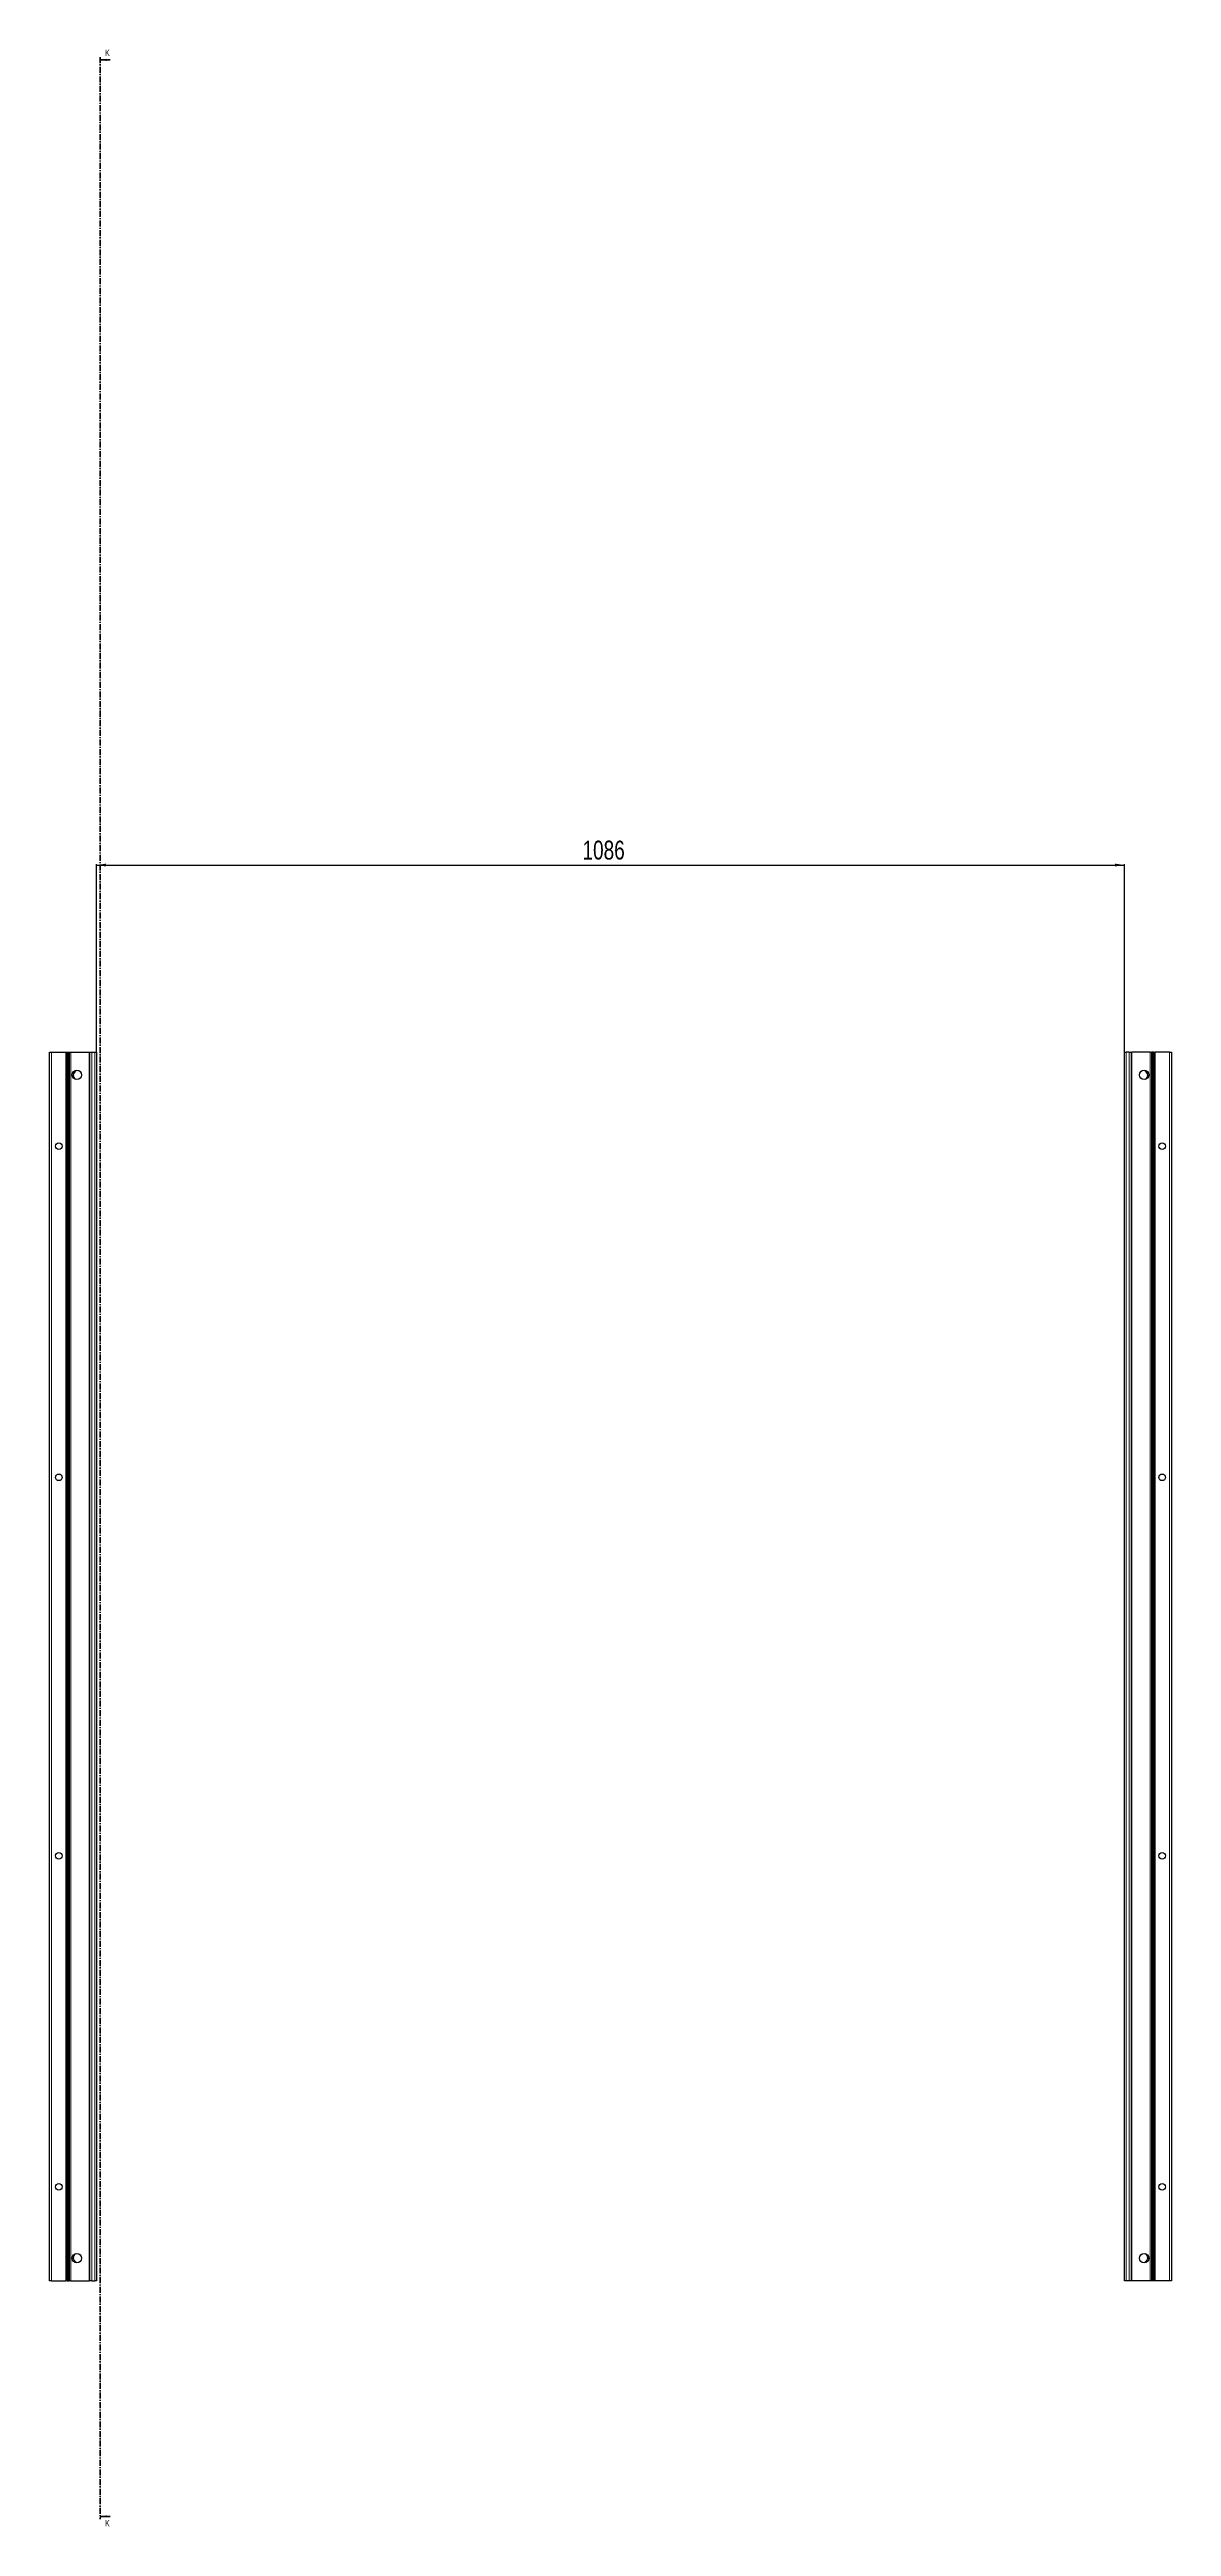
# Model space of a CAD drawing. Header units: millimetres. Extents: x -199 to 4194, y -2447 to 1507.
# Drawn here: x 1530 to 2715, y -1111 to 1507 of the extents above; entities that cross this region are included whole.
import ezdxf

# ---------------------------------------------------------------- set-up
doc = ezdxf.new("R2010")
doc.units = ezdxf.units.MM
doc.linetypes.add('CENTER', pattern=[10.16, 6.35, -1.27, 1.27, -1.27])
doc.layers.add('FORMAT', color=7, linetype='Continuous')
doc.styles.add('SLDTEXTSTYLE0', font='TXT', dxfattribs={"width": 0.75})
doc.dimstyles.new('SLDDIMSTYLE0', dxfattribs={"dimtxt": 20, "dimasz": 10, "dimexe": 0, "dimexo": 0.0625, "dimgap": 5, "dimtad": 2, "dimdec": 1, "dimrnd": 1e-09, "dimzin": 12, "dimdsep": 46, "dimtxsty": 'SLDTEXTSTYLE0', "dimsah": 1, "dimcen": 0.09, "dimadec": 0, "dimazin": 3, "dimtfac": 1, "dimtofl": 0, "dimtmove": 0, "dimatfit": 3, "dimfxl": 0, "dimfrac": 2, "dimtolj": 1, "dimtzin": 12, "dimarcsym": 0})

# ---------------------------------------------------------------- blocks, each defined once
blk = doc.blocks.new('_D_4')
at = {"layer": 'FORMAT'}
for p, q in [((1579.8, 447.2), (1579.8, 646)), ((1579.8, 645), (2665.8, 645)), ((2665.8, 447.2), (2665.8, 646))]:
    blk.add_line(p, q, dxfattribs=at)
for points in [[(1579.8, 645), (1589.8, 643.5), (1589.8, 646.5)], [(2665.8, 645), (2655.8, 646.5), (2655.8, 643.5)]]:
    blk.add_solid(points, dxfattribs=at)
at = {"layer": 'FORMAT', "insert": (2093.2, 670.8), "char_height": 20, "attachment_point": 1, "style": 'SLDTEXTSTYLE0'}
blk.add_mtext('1086', dxfattribs=at)

msp = doc.modelspace()

# ---------------------------------------------------------------- linework, layer by layer
at = {"color": 7, "linetype": 'CENTER', "lineweight": 35}
msp.add_line((1583.51, 1499.09), (1583.51, -1103.67), dxfattribs=at)
at = {"color": 7, "linetype": 'Continuous', "lineweight": 35}
for p, q in [((1594.15, 1496.09), (1583.51, 1496.09)), ((1594.15, -1100.67), (1583.51, -1100.67))]:
    msp.add_line(p, q, dxfattribs=at)
at = {"color": 7, "linetype": 'Continuous', "lineweight": 25}
for p, q in [((1530.08, -851.79), (1530.08, 447.21)), ((1530.08, 447.21), (1532.08, 447.21)), ((1532.08, 447.21), (1547.43, 447.21)), ((1547.43, 447.21), (1548.08, 447.21)), ((1548.08, 423.46), (1548.08, 447.21)), ((1548.08, 447.21), (1548.67, 447.21)), ((1548.67, 447.21), (1549.87, 447.21)), ((1549.87, 447.21), (1549.87, -851.79)), ((1549.87, 447.21), (1549.91, 447.21)), ((1549.91, 447.21), (1549.91, -851.79)), ((1549.91, 447.21), (1551.12, 447.21)), ((1551.12, 447.21), (1552.53, 447.21)), ((1552.53, 447.21), (1571.93, 447.21)), ((1571.93, 447.21), (1572.58, 447.21)), ((1572.58, -851.79), (1572.58, 447.21)), ((1572.58, 447.21), (1574.58, 447.21)), ((1574.58, 447.21), (1577.78, 447.21)), ((1577.78, 447.21), (1579.78, 447.21)), ((1579.78, 447.21), (1579.78, -851.79)), ((2665.78, -851.79), (2665.78, 447.21)), ((2665.78, 447.21), (2667.78, 447.21)), ((2670.98, 447.21), (2667.78, 447.21)), ((2670.98, 447.21), (2672.98, 447.21)), ((2672.98, 447.21), (2672.98, -851.79)), ((2672.98, 447.21), (2673.63, 447.21)), ((2693.03, 447.21), (2673.63, 447.21)), ((2693.03, 447.21), (2694.45, 447.21)), ((2695.65, 447.21), (2694.45, 447.21)), ((2695.65, -851.79), (2695.65, 447.21)), ((2695.69, 447.21), (2695.65, 447.21)), ((2695.69, -851.79), (2695.69, 447.21)), ((2696.9, 447.21), (2695.69, 447.21)), ((2696.9, 447.21), (2697.48, 447.21)), ((2697.48, 447.21), (2697.48, 423.46)), ((2697.48, 447.21), (2698.13, 447.21)), ((2713.48, 447.21), (2698.13, 447.21)), ((2713.48, 447.21), (2715.48, 447.21)), ((2715.48, 447.21), (2715.48, -851.79)), ((1548.14, 423.35), (1548.08, 423.46)), ((1548.08, 423.46), (1548.08, 421.96)), ((1548.08, 421.96), (1548.14, 422.06)), ((1548.08, 373.46), (1548.08, 421.96)), ((1548.14, 422.06), (1548.14, 423.35)), ((1558.13, 427.73), (1558.13, 428.14)), ((2687.43, 428.14), (2687.43, 427.73)), ((2697.48, 423.46), (2697.42, 423.35)), ((2697.42, 423.35), (2697.42, 422.06)), ((2697.42, 422.06), (2697.48, 421.96)), ((2697.48, 421.96), (2697.48, 423.46)), ((2697.48, 421.96), (2697.48, 373.46)), ((1548.14, 373.35), (1548.08, 373.46)), ((1548.08, 373.46), (1548.08, 371.96)), ((1548.08, 371.96), (1548.14, 372.06)), ((1548.08, 323.46), (1548.08, 371.96)), ((1548.14, 372.06), (1548.14, 373.35)), ((2697.48, 373.46), (2697.42, 373.35)), ((2697.42, 373.35), (2697.42, 372.06)), ((2697.42, 372.06), (2697.48, 371.96)), ((2697.48, 371.96), (2697.48, 373.46)), ((2697.48, 371.96), (2697.48, 323.46)), ((1548.14, 323.35), (1548.08, 323.46)), ((1548.08, 323.46), (1548.08, 321.96)), ((1548.08, 321.96), (1548.14, 322.06)), ((1548.08, 273.46), (1548.08, 321.96)), ((1548.14, 322.06), (1548.14, 323.35)), ((2697.48, 323.46), (2697.42, 323.35)), ((2697.42, 323.35), (2697.42, 322.06)), ((2697.42, 322.06), (2697.48, 321.96)), ((2697.48, 321.96), (2697.48, 323.46)), ((2697.48, 321.96), (2697.48, 273.46)), ((1548.14, 273.35), (1548.08, 273.46)), ((1548.08, 273.46), (1548.08, 271.96)), ((1548.08, 271.96), (1548.14, 272.06)), ((1548.08, 223.46), (1548.08, 271.96)), ((1548.14, 272.06), (1548.14, 273.35)), ((2697.48, 273.46), (2697.42, 273.35)), ((2697.42, 273.35), (2697.42, 272.06)), ((2697.42, 272.06), (2697.48, 271.96)), ((2697.48, 271.96), (2697.48, 273.46)), ((2697.48, 271.96), (2697.48, 223.46)), ((1548.14, 223.35), (1548.08, 223.46)), ((1548.08, 223.46), (1548.08, 221.96)), ((1548.08, 221.96), (1548.14, 222.06)), ((1548.08, 173.46), (1548.08, 221.96)), ((1548.14, 222.06), (1548.14, 223.35)), ((2697.48, 223.46), (2697.42, 223.35)), ((2697.42, 223.35), (2697.42, 222.06)), ((2697.42, 222.06), (2697.48, 221.96)), ((2697.48, 221.96), (2697.48, 223.46)), ((2697.48, 221.96), (2697.48, 173.46)), ((1548.14, 173.35), (1548.08, 173.46)), ((1548.08, 173.46), (1548.08, 171.96)), ((1548.08, 171.96), (1548.14, 172.06)), ((1548.08, 123.46), (1548.08, 171.96)), ((1548.14, 172.06), (1548.14, 173.35)), ((2697.48, 173.46), (2697.42, 173.35)), ((2697.42, 173.35), (2697.42, 172.06)), ((2697.42, 172.06), (2697.48, 171.96)), ((2697.48, 171.96), (2697.48, 173.46)), ((2697.48, 171.96), (2697.48, 123.46)), ((1548.14, 123.35), (1548.08, 123.46)), ((1548.08, 123.46), (1548.08, 121.96)), ((1548.08, 121.96), (1548.14, 122.06)), ((1548.08, 73.46), (1548.08, 121.96)), ((1548.14, 122.06), (1548.14, 123.35)), ((2697.48, 123.46), (2697.42, 123.35)), ((2697.42, 123.35), (2697.42, 122.06)), ((2697.42, 122.06), (2697.48, 121.96)), ((2697.48, 121.96), (2697.48, 123.46)), ((2697.48, 121.96), (2697.48, 73.46)), ((1548.14, 73.35), (1548.08, 73.46)), ((1548.08, 73.46), (1548.08, 71.96)), ((1548.08, 71.96), (1548.14, 72.06)), ((1548.08, 23.46), (1548.08, 71.96)), ((1548.14, 72.06), (1548.14, 73.35)), ((2697.48, 73.46), (2697.42, 73.35)), ((2697.42, 73.35), (2697.42, 72.06)), ((2697.42, 72.06), (2697.48, 71.96)), ((2697.48, 71.96), (2697.48, 73.46)), ((2697.48, 71.96), (2697.48, 23.46)), ((1548.14, 23.35), (1548.08, 23.46)), ((1548.08, 23.46), (1548.08, 21.96)), ((1548.08, 21.96), (1548.14, 22.06)), ((1548.08, -26.54), (1548.08, 21.96)), ((1548.14, 22.06), (1548.14, 23.35)), ((2697.48, 23.46), (2697.42, 23.35)), ((2697.42, 23.35), (2697.42, 22.06)), ((2697.42, 22.06), (2697.48, 21.96)), ((2697.48, 21.96), (2697.48, 23.46)), ((2697.48, 21.96), (2697.48, -26.54)), ((1548.14, -26.65), (1548.08, -26.54)), ((1548.08, -26.54), (1548.08, -28.04)), ((1548.08, -28.04), (1548.14, -27.94)), ((1548.08, -76.54), (1548.08, -28.04)), ((1548.14, -27.94), (1548.14, -26.65)), ((2697.48, -26.54), (2697.42, -26.65)), ((2697.42, -26.65), (2697.42, -27.94)), ((2697.42, -27.94), (2697.48, -28.04)), ((2697.48, -28.04), (2697.48, -26.54)), ((2697.48, -28.04), (2697.48, -76.54)), ((1548.14, -76.65), (1548.08, -76.54)), ((1548.08, -76.54), (1548.08, -78.04)), ((1548.08, -78.04), (1548.14, -77.94)), ((1548.08, -126.54), (1548.08, -78.04)), ((1548.14, -77.94), (1548.14, -76.65)), ((2697.48, -76.54), (2697.42, -76.65)), ((2697.42, -76.65), (2697.42, -77.94)), ((2697.42, -77.94), (2697.48, -78.04)), ((2697.48, -78.04), (2697.48, -76.54)), ((2697.48, -78.04), (2697.48, -126.54)), ((1548.14, -126.65), (1548.08, -126.54)), ((1548.08, -126.54), (1548.08, -128.04)), ((1548.08, -128.04), (1548.14, -127.94)), ((1548.08, -176.54), (1548.08, -128.04)), ((1548.14, -127.94), (1548.14, -126.65)), ((2697.48, -126.54), (2697.42, -126.65)), ((2697.42, -126.65), (2697.42, -127.94)), ((2697.42, -127.94), (2697.48, -128.04)), ((2697.48, -128.04), (2697.48, -126.54)), ((2697.48, -128.04), (2697.48, -176.54)), ((1548.14, -176.65), (1548.08, -176.54)), ((1548.08, -176.54), (1548.08, -178.04)), ((1548.08, -178.04), (1548.14, -177.94)), ((1548.08, -226.54), (1548.08, -178.04)), ((1548.14, -177.94), (1548.14, -176.65)), ((2697.48, -176.54), (2697.42, -176.65)), ((2697.42, -176.65), (2697.42, -177.94)), ((2697.42, -177.94), (2697.48, -178.04)), ((2697.48, -178.04), (2697.48, -176.54)), ((2697.48, -178.04), (2697.48, -226.54)), ((1548.14, -226.65), (1548.08, -226.54)), ((1548.08, -226.54), (1548.08, -228.04)), ((1548.08, -228.04), (1548.14, -227.94)), ((1548.08, -276.54), (1548.08, -228.04)), ((1548.14, -227.94), (1548.14, -226.65)), ((2697.48, -226.54), (2697.42, -226.65)), ((2697.42, -226.65), (2697.42, -227.94)), ((2697.42, -227.94), (2697.48, -228.04)), ((2697.48, -228.04), (2697.48, -226.54)), ((2697.48, -228.04), (2697.48, -276.54)), ((1548.14, -276.65), (1548.08, -276.54)), ((1548.08, -276.54), (1548.08, -278.04)), ((1548.08, -278.04), (1548.14, -277.94)), ((1548.08, -326.54), (1548.08, -278.04)), ((1548.14, -277.94), (1548.14, -276.65)), ((2697.48, -276.54), (2697.42, -276.65)), ((2697.42, -276.65), (2697.42, -277.94)), ((2697.42, -277.94), (2697.48, -278.04)), ((2697.48, -278.04), (2697.48, -276.54)), ((2697.48, -278.04), (2697.48, -326.54)), ((1548.14, -326.65), (1548.08, -326.54)), ((1548.08, -326.54), (1548.08, -328.04)), ((1548.08, -328.04), (1548.14, -327.94)), ((1548.08, -376.54), (1548.08, -328.04)), ((1548.14, -327.94), (1548.14, -326.65)), ((2697.48, -326.54), (2697.42, -326.65)), ((2697.42, -326.65), (2697.42, -327.94)), ((2697.42, -327.94), (2697.48, -328.04)), ((2697.48, -328.04), (2697.48, -326.54)), ((2697.48, -328.04), (2697.48, -376.54)), ((1548.14, -376.65), (1548.08, -376.54)), ((1548.08, -376.54), (1548.08, -378.04)), ((1548.08, -378.04), (1548.14, -377.94)), ((1548.08, -426.54), (1548.08, -378.04)), ((1548.14, -377.94), (1548.14, -376.65)), ((2697.48, -376.54), (2697.42, -376.65)), ((2697.42, -376.65), (2697.42, -377.94)), ((2697.42, -377.94), (2697.48, -378.04)), ((2697.48, -378.04), (2697.48, -376.54)), ((2697.48, -378.04), (2697.48, -426.54)), ((1548.14, -426.65), (1548.08, -426.54)), ((1548.08, -426.54), (1548.08, -428.04)), ((1548.08, -428.04), (1548.14, -427.94)), ((1548.08, -476.54), (1548.08, -428.04)), ((1548.14, -427.94), (1548.14, -426.65)), ((2697.48, -426.54), (2697.42, -426.65)), ((2697.42, -426.65), (2697.42, -427.94)), ((2697.42, -427.94), (2697.48, -428.04)), ((2697.48, -428.04), (2697.48, -426.54)), ((2697.48, -428.04), (2697.48, -476.54)), ((1548.14, -476.65), (1548.08, -476.54)), ((1548.08, -476.54), (1548.08, -478.04)), ((1548.08, -478.04), (1548.14, -477.94)), ((1548.08, -526.54), (1548.08, -478.04)), ((1548.14, -477.94), (1548.14, -476.65)), ((2697.48, -476.54), (2697.42, -476.65)), ((2697.42, -476.65), (2697.42, -477.94)), ((2697.42, -477.94), (2697.48, -478.04)), ((2697.48, -478.04), (2697.48, -476.54)), ((2697.48, -478.04), (2697.48, -526.54)), ((1548.14, -526.65), (1548.08, -526.54)), ((1548.08, -526.54), (1548.08, -528.04)), ((1548.08, -528.04), (1548.14, -527.94)), ((1548.08, -576.54), (1548.08, -528.04)), ((1548.14, -527.94), (1548.14, -526.65)), ((2697.48, -526.54), (2697.42, -526.65)), ((2697.42, -526.65), (2697.42, -527.94)), ((2697.42, -527.94), (2697.48, -528.04)), ((2697.48, -528.04), (2697.48, -526.54)), ((2697.48, -528.04), (2697.48, -576.54)), ((1548.14, -576.65), (1548.08, -576.54)), ((1548.08, -576.54), (1548.08, -578.04)), ((1548.08, -578.04), (1548.14, -577.94)), ((1548.08, -626.54), (1548.08, -578.04)), ((1548.14, -577.94), (1548.14, -576.65)), ((2697.48, -576.54), (2697.42, -576.65)), ((2697.42, -576.65), (2697.42, -577.94)), ((2697.42, -577.94), (2697.48, -578.04)), ((2697.48, -578.04), (2697.48, -576.54)), ((2697.48, -578.04), (2697.48, -626.54)), ((1548.14, -626.65), (1548.08, -626.54)), ((1548.08, -626.54), (1548.08, -628.04)), ((1548.08, -628.04), (1548.14, -627.94)), ((1548.08, -676.54), (1548.08, -628.04)), ((1548.14, -627.94), (1548.14, -626.65)), ((2697.48, -626.54), (2697.42, -626.65)), ((2697.42, -626.65), (2697.42, -627.94)), ((2697.42, -627.94), (2697.48, -628.04)), ((2697.48, -628.04), (2697.48, -626.54)), ((2697.48, -628.04), (2697.48, -676.54)), ((1548.14, -676.65), (1548.08, -676.54)), ((1548.08, -676.54), (1548.08, -678.04)), ((1548.08, -678.04), (1548.14, -677.94)), ((1548.08, -726.54), (1548.08, -678.04)), ((1548.14, -677.94), (1548.14, -676.65)), ((2697.48, -676.54), (2697.42, -676.65)), ((2697.42, -676.65), (2697.42, -677.94)), ((2697.42, -677.94), (2697.48, -678.04)), ((2697.48, -678.04), (2697.48, -676.54)), ((2697.48, -678.04), (2697.48, -726.54)), ((1548.14, -726.65), (1548.08, -726.54)), ((1548.08, -726.54), (1548.08, -728.04)), ((1548.08, -728.04), (1548.14, -727.94)), ((1548.08, -776.54), (1548.08, -728.04)), ((1548.14, -727.94), (1548.14, -726.65)), ((2697.48, -726.54), (2697.42, -726.65)), ((2697.42, -726.65), (2697.42, -727.94)), ((2697.42, -727.94), (2697.48, -728.04)), ((2697.48, -728.04), (2697.48, -726.54)), ((2697.48, -728.04), (2697.48, -776.54)), ((1548.14, -776.65), (1548.08, -776.54)), ((1548.08, -776.54), (1548.08, -778.04)), ((1548.08, -778.04), (1548.14, -777.94)), ((1548.08, -826.54), (1548.08, -778.04)), ((1548.14, -777.94), (1548.14, -776.65)), ((2697.48, -776.54), (2697.42, -776.65)), ((2697.42, -776.65), (2697.42, -777.94)), ((2697.42, -777.94), (2697.48, -778.04)), ((2697.48, -778.04), (2697.48, -776.54)), ((2697.48, -778.04), (2697.48, -826.54)), ((1548.14, -826.65), (1548.08, -826.54)), ((1548.08, -826.54), (1548.08, -828.04)), ((1548.08, -828.04), (1548.14, -827.94)), ((1548.08, -851.79), (1548.08, -828.04)), ((1548.14, -827.94), (1548.14, -826.65)), ((1558.13, -832.73), (1558.13, -832.32)), ((2687.43, -832.32), (2687.43, -832.73)), ((2697.48, -826.54), (2697.42, -826.65)), ((2697.42, -826.65), (2697.42, -827.94)), ((2697.42, -827.94), (2697.48, -828.04)), ((2697.48, -828.04), (2697.48, -826.54)), ((2697.48, -828.04), (2697.48, -851.79)), ((1532.08, -851.79), (1530.08, -851.79)), ((1532.08, -851.79), (1547.43, -851.79)), ((1548.08, -851.79), (1547.43, -851.79)), ((1548.67, -851.79), (1548.08, -851.79)), ((1548.67, -851.79), (1549.87, -851.79)), ((1549.87, -851.79), (1549.91, -851.79)), ((1549.91, -851.79), (1551.12, -851.79)), ((1552.53, -851.79), (1551.12, -851.79)), ((1552.53, -851.79), (1571.93, -851.79)), ((1572.58, -851.79), (1571.93, -851.79)), ((1574.58, -851.79), (1572.58, -851.79)), ((1574.58, -851.79), (1577.78, -851.79)), ((1579.78, -851.79), (1577.78, -851.79)), ((2667.78, -851.79), (2665.78, -851.79)), ((2670.98, -851.79), (2667.78, -851.79)), ((2672.98, -851.79), (2670.98, -851.79)), ((2673.63, -851.79), (2672.98, -851.79)), ((2693.03, -851.79), (2673.63, -851.79)), ((2694.45, -851.79), (2693.03, -851.79)), ((2695.65, -851.79), (2694.45, -851.79)), ((2695.69, -851.79), (2695.65, -851.79)), ((2696.9, -851.79), (2695.69, -851.79)), ((2697.48, -851.79), (2696.9, -851.79)), ((2698.13, -851.79), (2697.48, -851.79)), ((2713.48, -851.79), (2698.13, -851.79)), ((2715.48, -851.79), (2713.48, -851.79))]:
    msp.add_line(p, q, dxfattribs=at)
at = {"color": 8, "linetype": 'Continuous', "lineweight": 18}
for p, q in [((1532.08, 447.21), (1532.08, -851.79)), ((1547.43, -851.79), (1547.43, 447.21)), ((1548.67, 447.21), (1548.67, -851.79)), ((1551.12, -851.79), (1551.12, 447.21)), ((1552.53, 447.21), (1552.53, -851.79)), ((1571.93, -851.79), (1571.93, 447.21)), ((1574.58, 447.21), (1574.58, -851.79)), ((1577.78, -851.79), (1577.78, 447.21)), ((2667.78, 447.21), (2667.78, -851.79)), ((2670.98, -851.79), (2670.98, 447.21)), ((2673.63, 447.21), (2673.63, -851.79)), ((2693.03, -851.79), (2693.03, 447.21)), ((2694.45, 447.21), (2694.45, -851.79)), ((2696.9, -851.79), (2696.9, 447.21)), ((2698.13, 447.21), (2698.13, -851.79)), ((2713.48, -851.79), (2713.48, 447.21))]:
    msp.add_line(p, q, dxfattribs=at)
at = {"color": 7, "linetype": 'Continuous', "lineweight": 25}
for centre, radius in [((1558.93, 423.21), 5), ((2686.63, 423.21), 5), ((1539.98, 347.71), 3.5), ((2705.58, 347.71), 3.5), ((1539.98, -2.29), 3.5), ((2705.58, -2.29), 3.5), ((1539.98, -402.29), 3.5), ((2705.58, -402.29), 3.5), ((1539.98, -752.29), 3.5), ((2705.58, -752.29), 3.5), ((1558.93, -827.79), 5), ((2686.63, -827.79), 5)]:
    msp.add_circle(centre, radius, dxfattribs=at)
for centre, radius, start, end in [((1560.43, 422.71), 5.25, 119.14074, 233.81086), ((1557.63, 427.73), 0.5, 299.14074, 0), ((2687.93, 427.73), 0.5, 180, 240.85926), ((2685.13, 422.71), 5.25, 306.18883, 60.85926), ((1560.43, -827.29), 5.25, 126.18914, 240.85926), ((1557.63, -832.32), 0.5, 0, 60.85926), ((2687.93, -832.32), 0.5, 119.14074, 180), ((2685.13, -827.29), 5.25, 299.14074, 53.81106)]:
    msp.add_arc(centre, radius, start, end, dxfattribs=at)
at = {"color": 7, "linetype": 'Continuous', "lineweight": 35}
for points in [[(1583.51, 1496.09), (1590.51, 1494.97), (1590.51, 1497.21)], [(1583.51, -1100.67), (1590.51, -1101.79), (1590.51, -1099.55)]]:
    msp.add_solid(points, dxfattribs=at)

# ---------------------------------------------------------------- texts
at = {"color": 7, "linetype": 'Continuous', "char_height": 7, "attachment_point": 1, "style": 'SLDTEXTSTYLE0'}
for insert in [(1588.67, 1507.11), (1588.67, -1104.34)]:
    msp.add_mtext('K', dxfattribs=dict(at, insert=insert))

# ---------------------------------------------------------------- dimensions: what is measured, and where the dimension line sits
at = {"layer": 'FORMAT'}
dim = msp.add_linear_dim(base=(2665.78, 645), p1=(1579.78, 447.21), p2=(2665.78, 447.21), angle=0, dimstyle='SLDDIMSTYLE0', dxfattribs=at)
dim.commit()
dim.dimension.update_dxf_attribs({"geometry": '_D_4', "text_midpoint": (2122.78, 645), "dimtype": 160})

doc.saveas('drawing.dxf')
